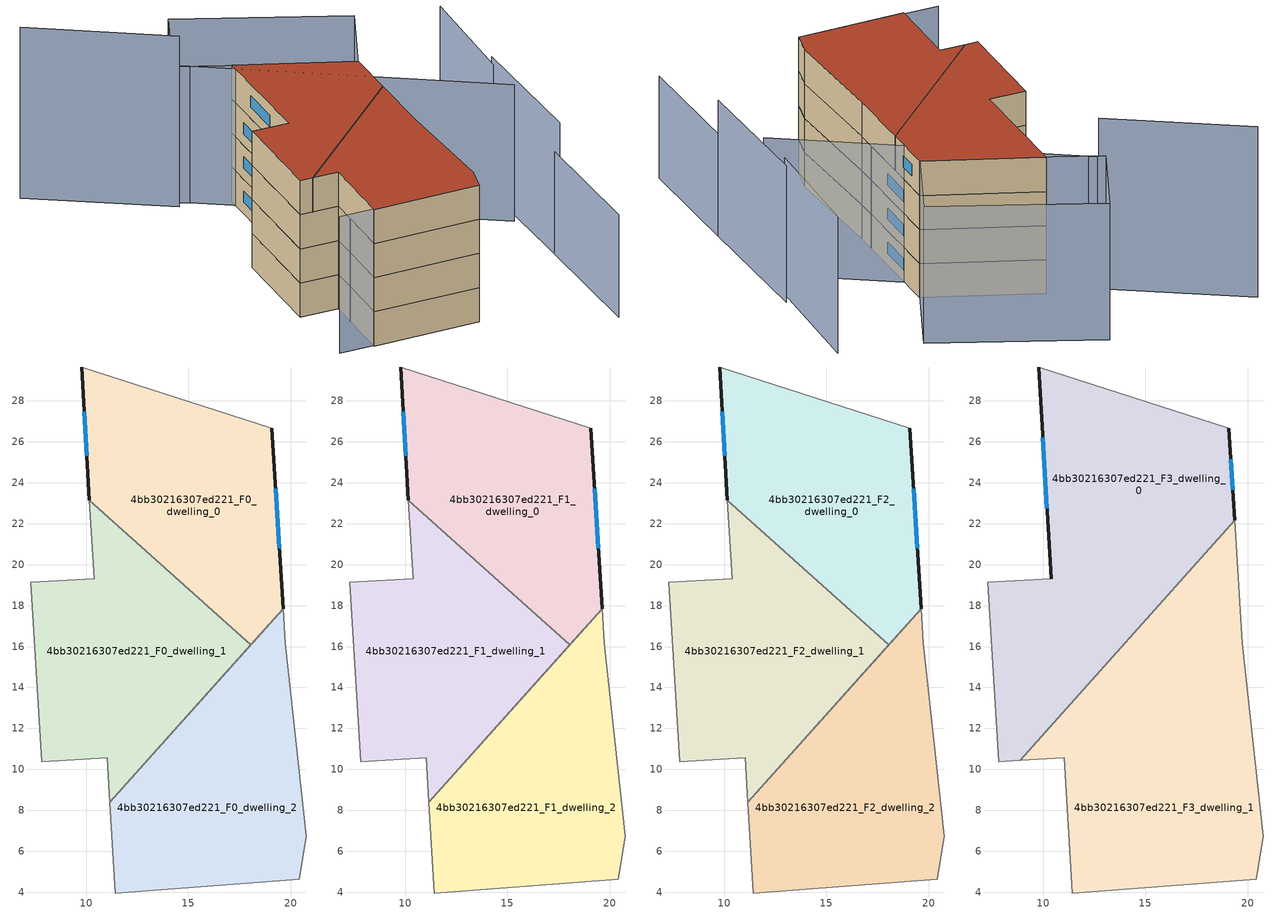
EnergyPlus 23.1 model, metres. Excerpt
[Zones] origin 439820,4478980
4bb30216307ed221_F0_dwelling_0
 floor ground (EU_floor_Construction): 19.08,26.66 19.63,17.86 18.05,16.09 10.17,23.13 9.78,29.65 z0
 wall outside (EU_wall_Construction): 19.63,17.86 19.08,26.66 / 9.78,29.65 10.17,23.13 z0:3
 wall adiabatic (EU_wall_Construction): 18.05,16.09 19.63,17.86 / 19.08,26.66 9.78,29.65 z0:3
 wall to 4bb30216307ed221_F0_dwelling_1 (EU_wall_Construction): 10.17,23.13 18.05,16.09 z0:3
 window (EU_Window_Construction): 19.45,20.8 19.26,23.72 / 9.91,27.47 10.04,25.31 z1:2
4bb30216307ed221_F0_dwelling_1
 floor ground (EU_floor_Construction): 18.05,16.09 11.16,8.38 11.04,10.56 7.83,10.38 7.29,19.14 10.4,19.3 10.17,23.13 z0
 wall adiabatic (EU_wall_Construction): 10.17,23.13 10.4,19.3 7.29,19.14 7.83,10.38 11.04,10.56 11.16,8.38 18.05,16.09 z0:3
4bb30216307ed221_F0_dwelling_2
 floor ground (EU_floor_Construction): 19.63,17.86 19.73,16.15 20.76,6.74 20.42,4.62 11.42,3.96 11.16,8.38 z0
 wall adiabatic (EU_wall_Construction): 20.76,6.74 19.73,16.15 19.63,17.86 11.16,8.38 11.42,3.96 20.42,4.62 20.76,6.74 z0:3
4bb30216307ed221_F1_dwelling_0
 floor to 4bb30216307ed221_F0_dwelling_0 (EU_floor_Construction): 19.08,26.66 19.63,17.86 18.05,16.09 10.17,23.13 9.78,29.65 z3
 wall outside (EU_wall_Construction): 19.63,17.86 19.08,26.66 / 9.78,29.65 10.17,23.13 z3:6
 wall adiabatic (EU_wall_Construction): 18.05,16.09 19.63,17.86 / 19.08,26.66 9.78,29.65 z3:6
 wall to 4bb30216307ed221_F1_dwelling_1 (EU_wall_Construction): 10.17,23.13 18.05,16.09 z3:6
 window (EU_Window_Construction): 19.45,20.8 19.26,23.72 / 9.91,27.47 10.04,25.31 z4:5
4bb30216307ed221_F1_dwelling_1
 floor to 4bb30216307ed221_F0_dwelling_1 (EU_floor_Construction): 18.05,16.09 11.16,8.38 11.04,10.56 7.83,10.38 7.29,19.14 10.4,19.3 10.17,23.13 z3
 wall adiabatic (EU_wall_Construction): 10.17,23.13 10.4,19.3 7.29,19.14 7.83,10.38 11.04,10.56 11.16,8.38 18.05,16.09 z3:6
4bb30216307ed221_F1_dwelling_2
 floor to 4bb30216307ed221_F0_dwelling_2 (EU_floor_Construction): 19.63,17.86 19.73,16.15 20.76,6.74 20.42,4.62 11.42,3.96 11.16,8.38 z3
 wall adiabatic (EU_wall_Construction): 20.76,6.74 19.73,16.15 19.63,17.86 11.16,8.38 11.42,3.96 20.42,4.62 20.76,6.74 z3:6
4bb30216307ed221_F2_dwelling_0
 floor to 4bb30216307ed221_F1_dwelling_0 (EU_floor_Construction): 19.08,26.66 19.63,17.86 18.05,16.09 10.17,23.13 9.78,29.65 z6
 wall outside (EU_wall_Construction): 19.63,17.86 19.08,26.66 / 9.78,29.65 10.17,23.13 z6:9
 wall adiabatic (EU_wall_Construction): 18.05,16.09 19.63,17.86 / 19.08,26.66 9.78,29.65 z6:9
 wall to 4bb30216307ed221_F2_dwelling_1 (EU_wall_Construction): 10.17,23.13 18.05,16.09 z6:9
 window (EU_Window_Construction): 19.45,20.8 19.26,23.72 / 9.91,27.47 10.04,25.31 z7:8
4bb30216307ed221_F2_dwelling_1
 floor to 4bb30216307ed221_F1_dwelling_1 (EU_floor_Construction): 18.05,16.09 11.16,8.38 11.04,10.56 7.83,10.38 7.29,19.14 10.4,19.3 10.17,23.13 z6
 wall adiabatic (EU_wall_Construction): 10.17,23.13 10.4,19.3 7.29,19.14 7.83,10.38 11.04,10.56 11.16,8.38 18.05,16.09 z6:9
4bb30216307ed221_F2_dwelling_2
 floor to 4bb30216307ed221_F1_dwelling_2 (EU_floor_Construction): 19.63,17.86 19.73,16.15 20.76,6.74 20.42,4.62 11.42,3.96 11.16,8.38 z6
 wall adiabatic (EU_wall_Construction): 20.76,6.74 19.73,16.15 19.63,17.86 11.16,8.38 11.42,3.96 20.42,4.62 20.76,6.74 z6:9
4bb30216307ed221_F3_dwelling_0
 floor to 4bb30216307ed221_F2_dwelling_0 (EU_floor_Construction): 19.08,26.66 19.36,22.16 15.77,18.13 10.17,23.13 9.78,29.65 z9
 floor to 4bb30216307ed221_F2_dwelling_1 (EU_floor_Construction): 15.77,18.13 8.89,10.44 7.83,10.38 7.29,19.14 10.4,19.3 10.17,23.13 z9
 wall outside (EU_wall_Construction): 9.78,29.65 10.4,19.3 / 19.36,22.16 19.08,26.66 z9:12
 wall adiabatic (EU_wall_Construction): 19.08,26.66 9.78,29.65 / 10.4,19.3 7.29,19.14 7.83,10.38 8.89,10.44 z9:12
 wall to 4bb30216307ed221_F3_dwelling_1 (EU_wall_Construction): 8.89,10.44 19.36,22.16 z9:12
 window (EU_Window_Construction): 9.99,26.19 10.19,22.76 / 19.27,23.66 19.17,25.15 z10:11
 roof outside (EU_roof_Construction): 8.89,10.44 19.36,22.16 19.08,26.66 9.78,29.65 10.4,19.3 7.29,19.14 7.83,10.38 z12
4bb30216307ed221_F3_dwelling_1
 floor to 4bb30216307ed221_F2_dwelling_1 (EU_floor_Construction): 18.05,16.09 11.17,8.38 11.04,10.56 8.89,10.44 15.77,18.13 z9
 floor to 4bb30216307ed221_F2_dwelling_2 (EU_floor_Construction): 19.63,17.86 19.73,16.15 20.76,6.74 20.42,4.62 11.42,3.96 11.17,8.38 z9
 floor to 4bb30216307ed221_F2_dwelling_0 (EU_floor_Construction): 19.36,22.16 19.63,17.86 18.05,16.09 15.77,18.13 z9
 wall adiabatic (EU_wall_Construction): 8.89,10.44 11.04,10.56 11.42,3.96 20.42,4.62 20.76,6.74 19.73,16.15 19.36,22.16 z9:12
 roof outside (EU_roof_Construction): 20.42,4.62 20.76,6.74 19.73,16.15 19.36,22.16 8.89,10.44 11.04,10.56 11.42,3.96 z12
shading: 8.53,3.9 20.42,4.62 / 6.08,30.96 28.87,18.64 / 29.91,11.72 28.92,23.52 / 28.55,22.25 28.23,32.57 / 5.41,31.08 7.95,38.31 / 7.95,38.31 21.5,33.57 / 21.5,33.57 18.97,26.33 / 18.97,26.33 5.41,31.08 z0:12; 30.69,1.36 29.83,12.67 z0:9; -5.19,36.18 5.71,30.34 z0:15
[Building]
EU S2 Campaign: North Axis=0; Terrain=City; Solar Distribution=FullExterior
[Site:Location]
Madrid: Latitude=40.5; Longitude=-3.5; Time Zone=1; Elevation=609
[SizingPeriod:WeatherFileDays]
AnnualSizingPeriod: Begin Month=1; Begin Day of Month=1; End Month=12; End Day of Month=31; Day of Week for Start Day=Monday; Use Weather File Daylight Saving Period=No; Use Weather File Rain and Snow Indicators=No
[MATERIAL]
EU_InternalMass_Material: Roughness=MediumRough; Thickness=0.1; Conductivity=1; Density=1800; Specific Heat=900; Thermal Absorptance=0.9; Solar Absorptance=0.7; Visible Absorptance=0.7
[MATERIAL:NOMASS] Roughness=MediumRough; Thermal Absorptance=0.9; Solar Absorptance=0.7; Visible Absorptance=0.7
Name | Thermal Resistance
EU_wall_NoMass | 0.459673
EU_roof_NoMass | 0.495815
EU_floor_NoMass | 0.788942
[WINDOWMATERIAL:SIMPLEGLAZINGSYSTEM]
EU_Window_SimpleGlazing: UFactor=4.26103; Solar Heat Gain Coefficient=0.85; Visible Transmittance=0.85
[CONSTRUCTION]
EU_wall_Construction: EU_wall_NoMass
EU_roof_Construction: EU_roof_NoMass
EU_floor_Construction: EU_floor_NoMass
EU_Window_Construction: EU_Window_SimpleGlazing
EU_InternalMass_Construction: EU_InternalMass_Material
[ZONE] Type=1; Multiplier=1; Ceiling Height=autocalculate; Floor Area=autocalculate; Part of Total Floor Area=Yes
Name | Volume
4bb30216307ed221_F0_dwelling_0; 4bb30216307ed221_F1_dwelling_0; 4bb30216307ed221_F2_dwelling_0 | 247.285
4bb30216307ed221_F3_dwelling_0 | 370.924
4bb30216307ed221_F0_dwelling_1; 4bb30216307ed221_F1_dwelling_1; 4bb30216307ed221_F2_dwelling_1 | 247.255
4bb30216307ed221_F3_dwelling_1 | 370.912
4bb30216307ed221_F0_dwelling_2; 4bb30216307ed221_F1_dwelling_2; 4bb30216307ed221_F2_dwelling_2 | 247.303
[INTERNALMASS] Construction=EU_InternalMass_Construction
Name | Zone or ZoneList | Surface Area
4bb30216307ed221_F0_dwelling_0_EU_InternalMass | 4bb30216307ed221_F0_dwelling_0 | 82.4286
4bb30216307ed221_F0_dwelling_1_EU_InternalMass | 4bb30216307ed221_F0_dwelling_1 | 82.419
4bb30216307ed221_F0_dwelling_2_EU_InternalMass | 4bb30216307ed221_F0_dwelling_2 | 82.4345
4bb30216307ed221_F1_dwelling_0_EU_InternalMass | 4bb30216307ed221_F1_dwelling_0 | 82.4286
4bb30216307ed221_F1_dwelling_1_EU_InternalMass | 4bb30216307ed221_F1_dwelling_1 | 82.419
4bb30216307ed221_F1_dwelling_2_EU_InternalMass | 4bb30216307ed221_F1_dwelling_2 | 82.4345
4bb30216307ed221_F2_dwelling_0_EU_InternalMass | 4bb30216307ed221_F2_dwelling_0 | 82.4286
4bb30216307ed221_F2_dwelling_1_EU_InternalMass | 4bb30216307ed221_F2_dwelling_1 | 82.419
4bb30216307ed221_F2_dwelling_2_EU_InternalMass | 4bb30216307ed221_F2_dwelling_2 | 82.4345
4bb30216307ed221_F3_dwelling_0_EU_InternalMass | 4bb30216307ed221_F3_dwelling_0 | 123.641
4bb30216307ed221_F3_dwelling_1_EU_InternalMass | 4bb30216307ed221_F3_dwelling_1 | 123.637
[OTHEREQUIPMENT] Fuel Type=Electricity; Design Level Calculation Method=Watts/Area; Power per Zone Floor Area=1; Fraction Latent=0; Fraction Radiant=0; Fraction Lost=0; Carbon Dioxide Generation Rate=0; EndUse Subcategory=EU_Step8_InternalGains
Name | Zone or ZoneList or Space or SpaceList | Schedule
EU_Step8_InternalGain_4bb30216307ed221_F0_dwelling_0_f000 | 4bb30216307ed221_F0_dwelling_0 | EU_Step8_GainSchedule_4bb30216307ed221_F0_dwelling_0_f000
EU_Step8_InternalGain_4bb30216307ed221_F0_dwelling_1_f000 | 4bb30216307ed221_F0_dwelling_1 | EU_Step8_GainSchedule_4bb30216307ed221_F0_dwelling_1_f000
EU_Step8_InternalGain_4bb30216307ed221_F0_dwelling_2_f000 | 4bb30216307ed221_F0_dwelling_2 | EU_Step8_GainSchedule_4bb30216307ed221_F0_dwelling_2_f000
EU_Step8_InternalGain_4bb30216307ed221_F1_dwelling_0_f000 | 4bb30216307ed221_F1_dwelling_0 | EU_Step8_GainSchedule_4bb30216307ed221_F1_dwelling_0_f000
EU_Step8_InternalGain_4bb30216307ed221_F1_dwelling_1_f000 | 4bb30216307ed221_F1_dwelling_1 | EU_Step8_GainSchedule_4bb30216307ed221_F1_dwelling_1_f000
EU_Step8_InternalGain_4bb30216307ed221_F1_dwelling_2_f000 | 4bb30216307ed221_F1_dwelling_2 | EU_Step8_GainSchedule_4bb30216307ed221_F1_dwelling_2_f000
EU_Step8_InternalGain_4bb30216307ed221_F2_dwelling_0_f000 | 4bb30216307ed221_F2_dwelling_0 | EU_Step8_GainSchedule_4bb30216307ed221_F2_dwelling_0_f000
EU_Step8_InternalGain_4bb30216307ed221_F2_dwelling_1_f000 | 4bb30216307ed221_F2_dwelling_1 | EU_Step8_GainSchedule_4bb30216307ed221_F2_dwelling_1_f000
EU_Step8_InternalGain_4bb30216307ed221_F2_dwelling_2_f000 | 4bb30216307ed221_F2_dwelling_2 | EU_Step8_GainSchedule_4bb30216307ed221_F2_dwelling_2_f000
EU_Step8_InternalGain_4bb30216307ed221_F3_dwelling_0_f000 | 4bb30216307ed221_F3_dwelling_0 | EU_Step8_GainSchedule_4bb30216307ed221_F3_dwelling_0_f000
EU_Step8_InternalGain_4bb30216307ed221_F3_dwelling_1_f000 | 4bb30216307ed221_F3_dwelling_1 | EU_Step8_GainSchedule_4bb30216307ed221_F3_dwelling_1_f000
[ZONEVENTILATION:DESIGNFLOWRATE] Schedule=EU_AlwaysOn; Design Flow Rate Calculation Method=AirChanges/Hour; Air Changes per Hour=0.719161; Ventilation Type=Natural; Fan Pressure Rise=0; Fan Total Efficiency=1; Constant Term Coefficient=1; Temperature Term Coefficient=0; Velocity Term Coefficient=0; Velocity Squared Term Coefficient=0; Minimum Indoor Temperature=-100; Maximum Indoor Temperature=100; Delta Temperature=-100; Minimum Outdoor Temperature=-100; Maximum Outdoor Temperature=100; Maximum Wind Speed=40
Name | Zone or ZoneList or Space or SpaceList
EU_ConstantAir_4bb30216307ed221_F0_dwelling_0 | 4bb30216307ed221_F0_dwelling_0
EU_ConstantAir_4bb30216307ed221_F0_dwelling_1 | 4bb30216307ed221_F0_dwelling_1
EU_ConstantAir_4bb30216307ed221_F0_dwelling_2 | 4bb30216307ed221_F0_dwelling_2
EU_ConstantAir_4bb30216307ed221_F1_dwelling_0 | 4bb30216307ed221_F1_dwelling_0
EU_ConstantAir_4bb30216307ed221_F1_dwelling_1 | 4bb30216307ed221_F1_dwelling_1
EU_ConstantAir_4bb30216307ed221_F1_dwelling_2 | 4bb30216307ed221_F1_dwelling_2
EU_ConstantAir_4bb30216307ed221_F2_dwelling_0 | 4bb30216307ed221_F2_dwelling_0
EU_ConstantAir_4bb30216307ed221_F2_dwelling_1 | 4bb30216307ed221_F2_dwelling_1
EU_ConstantAir_4bb30216307ed221_F2_dwelling_2 | 4bb30216307ed221_F2_dwelling_2
EU_ConstantAir_4bb30216307ed221_F3_dwelling_0 | 4bb30216307ed221_F3_dwelling_0
EU_ConstantAir_4bb30216307ed221_F3_dwelling_1 | 4bb30216307ed221_F3_dwelling_1
[HVACTEMPLATE:THERMOSTAT] Constant Heating Setpoint=20; Constant Cooling Setpoint=50
EU_HeatOnly_4bb30216307ed221_F0_dwelling_0; EU_HeatOnly_4bb30216307ed221_F0_dwelling_1; EU_HeatOnly_4bb30216307ed221_F0_dwelling_2; EU_HeatOnly_4bb30216307ed221_F1_dwelling_0; EU_HeatOnly_4bb30216307ed221_F1_dwelling_1; EU_HeatOnly_4bb30216307ed221_F1_dwelling_2; EU_HeatOnly_4bb30216307ed221_F2_dwelling_0; EU_HeatOnly_4bb30216307ed221_F2_dwelling_1; EU_HeatOnly_4bb30216307ed221_F2_dwelling_2; EU_HeatOnly_4bb30216307ed221_F3_dwelling_0; EU_HeatOnly_4bb30216307ed221_F3_dwelling_1
[HVACTEMPLATE:ZONE:IDEALLOADSAIRSYSTEM] System Availability Schedule=EU_AlwaysOn; Maximum Heating Supply Air Temperature=50; Minimum Cooling Supply Air Temperature=13; Maximum Heating Supply Air Humidity Ratio=0.0156; Minimum Cooling Supply Air Humidity Ratio=0.0077; Heating Limit=NoLimit; Cooling Limit=NoLimit; Heating Availability Schedule=EU_AlwaysOn; Cooling Availability Schedule=EU_CoolingOff; Dehumidification Control Type=ConstantSensibleHeatRatio; Cooling Sensible Heat Ratio=0.7; Dehumidification Setpoint=60; Humidification Control Type=None; Humidification Setpoint=30; Outdoor Air Method=None; Outdoor Air Flow Rate per Person=0.00944; Outdoor Air Flow Rate per Zone Floor Area=0; Outdoor Air Flow Rate per Zone=0; Demand Controlled Ventilation Type=None; Outdoor Air Economizer Type=NoEconomizer; Heat Recovery Type=None; Sensible Heat Recovery Effectiveness=0.7; Latent Heat Recovery Effectiveness=0.65
Name | Template Thermostat
4bb30216307ed221_F0_dwelling_0 | EU_HeatOnly_4bb30216307ed221_F0_dwelling_0
4bb30216307ed221_F0_dwelling_1 | EU_HeatOnly_4bb30216307ed221_F0_dwelling_1
4bb30216307ed221_F0_dwelling_2 | EU_HeatOnly_4bb30216307ed221_F0_dwelling_2
4bb30216307ed221_F1_dwelling_0 | EU_HeatOnly_4bb30216307ed221_F1_dwelling_0
4bb30216307ed221_F1_dwelling_1 | EU_HeatOnly_4bb30216307ed221_F1_dwelling_1
4bb30216307ed221_F1_dwelling_2 | EU_HeatOnly_4bb30216307ed221_F1_dwelling_2
4bb30216307ed221_F2_dwelling_0 | EU_HeatOnly_4bb30216307ed221_F2_dwelling_0
4bb30216307ed221_F2_dwelling_1 | EU_HeatOnly_4bb30216307ed221_F2_dwelling_1
4bb30216307ed221_F2_dwelling_2 | EU_HeatOnly_4bb30216307ed221_F2_dwelling_2
4bb30216307ed221_F3_dwelling_0 | EU_HeatOnly_4bb30216307ed221_F3_dwelling_0
4bb30216307ed221_F3_dwelling_1 | EU_HeatOnly_4bb30216307ed221_F3_dwelling_1
[SIZING:ZONE] Zone Cooling Design Supply Air Temperature Input Method=SupplyAirTemperature; Zone Cooling Design Supply Air Temperature=13; Zone Heating Design Supply Air Temperature Input Method=SupplyAirTemperature; Zone Heating Design Supply Air Temperature=50; Zone Cooling Design Supply Air Humidity Ratio=0.008; Zone Heating Design Supply Air Humidity Ratio=0.008; Cooling Design Air Flow Method=DesignDay; Cooling Design Air Flow Rate=0; Cooling Minimum Air Flow per Zone Floor Area=0.000762; Cooling Minimum Air Flow=0; Cooling Minimum Air Flow Fraction=0.2; Heating Design Air Flow Method=DesignDay; Heating Design Air Flow Rate=0; Heating Maximum Air Flow per Zone Floor Area=0.002032; Heating Maximum Air Flow=0.141576; Heating Maximum Air Flow Fraction=0.3; Account for Dedicated Outdoor Air System=No; Dedicated Outdoor Air System Control Strategy=NeutralSupplyAir; Dedicated Outdoor Air Low Setpoint Temperature for Design=autosize; Dedicated Outdoor Air High Setpoint Temperature for Design=autosize; Zone Load Sizing Method=Sensible Load Only No Latent Load; Zone Latent Cooling Design Supply Air Humidity Ratio Input Method=HumidityRatioDifference; Zone Cooling Design Supply Air Humidity Ratio Difference=0.005; Zone Latent Heating Design Supply Air Humidity Ratio Input Method=HumidityRatioDifference; Zone Humidification Design Supply Air Humidity Ratio Difference=0.005
4bb30216307ed221_F0_dwelling_0; 4bb30216307ed221_F0_dwelling_1; 4bb30216307ed221_F0_dwelling_2; 4bb30216307ed221_F1_dwelling_0; 4bb30216307ed221_F1_dwelling_1; 4bb30216307ed221_F1_dwelling_2; 4bb30216307ed221_F2_dwelling_0; 4bb30216307ed221_F2_dwelling_1; 4bb30216307ed221_F2_dwelling_2; 4bb30216307ed221_F3_dwelling_0; 4bb30216307ed221_F3_dwelling_1
[SCHEDULE:CONSTANT]
Name | Hourly Value
EU_AlwaysOn | 1
EU_CoolingOff | 0
[SCHEDULE:FILE] Column Number=1; Rows to Skip at Top=0; Number of Hours of Data=8760; Column Separator=Comma; Interpolate to Timestep=No; Minutes per Item=60; Adjust Schedule for Daylight Savings=Yes
Name | File
EU_Step8_GainSchedule_4bb30216307ed221_F0_dwelling_0_f000 | ../../schedules/4bb30216307ed221/4bb30216307ed221_F0_dwelling_0_f000_gain.csv
EU_Step8_GainSchedule_4bb30216307ed221_F0_dwelling_1_f000 | ../../schedules/4bb30216307ed221/4bb30216307ed221_F0_dwelling_1_f000_gain.csv
EU_Step8_GainSchedule_4bb30216307ed221_F0_dwelling_2_f000 | ../../schedules/4bb30216307ed221/4bb30216307ed221_F0_dwelling_2_f000_gain.csv
EU_Step8_GainSchedule_4bb30216307ed221_F1_dwelling_0_f000 | ../../schedules/4bb30216307ed221/4bb30216307ed221_F1_dwelling_0_f000_gain.csv
EU_Step8_GainSchedule_4bb30216307ed221_F1_dwelling_1_f000 | ../../schedules/4bb30216307ed221/4bb30216307ed221_F1_dwelling_1_f000_gain.csv
EU_Step8_GainSchedule_4bb30216307ed221_F1_dwelling_2_f000 | ../../schedules/4bb30216307ed221/4bb30216307ed221_F1_dwelling_2_f000_gain.csv
EU_Step8_GainSchedule_4bb30216307ed221_F2_dwelling_0_f000 | ../../schedules/4bb30216307ed221/4bb30216307ed221_F2_dwelling_0_f000_gain.csv
EU_Step8_GainSchedule_4bb30216307ed221_F2_dwelling_1_f000 | ../../schedules/4bb30216307ed221/4bb30216307ed221_F2_dwelling_1_f000_gain.csv
EU_Step8_GainSchedule_4bb30216307ed221_F2_dwelling_2_f000 | ../../schedules/4bb30216307ed221/4bb30216307ed221_F2_dwelling_2_f000_gain.csv
EU_Step8_GainSchedule_4bb30216307ed221_F3_dwelling_0_f000 | ../../schedules/4bb30216307ed221/4bb30216307ed221_F3_dwelling_0_f000_gain.csv
EU_Step8_GainSchedule_4bb30216307ed221_F3_dwelling_1_f000 | ../../schedules/4bb30216307ed221/4bb30216307ed221_F3_dwelling_1_f000_gain.csv
